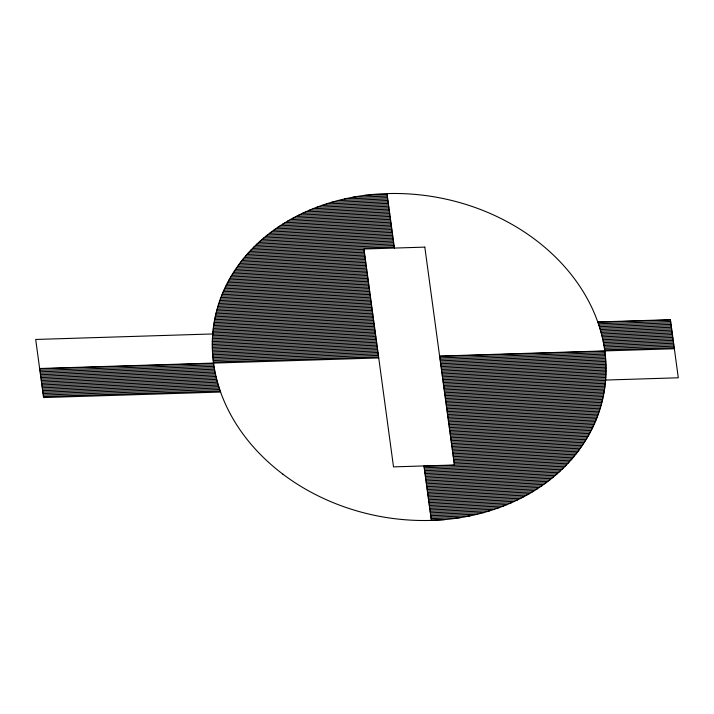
<?xml version="1.0" encoding="UTF-8"?>
<svg xmlns="http://www.w3.org/2000/svg" width="714" height="714" viewBox="0 0 714 714"><rect width="100%" height="100%" fill="white"/><g stroke="black" fill="none" stroke-linecap="round" stroke-linejoin="round"><path stroke-width="1.07" d="M364.711 195.377L387.149 194.681M353.046 197.207L387.345 196.136M344.612 198.92L387.541 197.591M337.704 200.598L387.738 199.036M331.733 202.24L387.943 200.491M326.432 203.865L388.139 201.946M321.621 205.471L388.336 203.401M317.212 207.069L388.532 204.847M313.116 208.658L388.728 206.301M309.287 210.237L388.925 207.756M305.69 211.808L389.121 209.202M302.299 213.37L389.317 210.657M299.077 214.932L389.514 212.112M296.015 216.485L389.71 213.566M293.088 218.029L389.906 215.012M290.295 219.573L390.103 216.467M287.617 221.117L390.299 217.922M285.047 222.661L390.496 219.376M282.574 224.196L390.701 220.822M280.191 225.722L390.897 222.277M277.898 227.257L391.093 223.732M275.684 228.783L391.29 225.187M273.542 230.31L391.486 226.633M271.472 231.827L391.683 228.087M269.473 233.353L391.879 229.542M267.536 234.87L392.075 230.997M265.653 236.388L392.272 232.443M263.832 237.905L392.468 233.897M262.065 239.413L392.664 235.352M260.342 240.93L392.861 236.798M258.673 242.439L393.057 238.253M257.058 243.947L393.262 239.708M255.487 245.455L393.459 241.162M253.952 246.964L393.655 242.608M252.47 248.463L393.851 244.063M251.025 249.971L394.048 245.518M249.614 251.471L394.244 246.973M248.249 252.97L364.006 249.373M246.919 254.47L364.202 250.819M245.625 255.969L364.399 252.274M244.358 257.468L364.595 253.729M243.135 258.968L364.8 255.175M241.939 260.467L364.997 256.629M240.779 261.958L365.193 258.084M239.654 263.448L365.389 259.539M238.547 264.948L365.586 260.985M237.476 266.438L365.782 262.44M236.441 267.928L365.979 263.894M235.424 269.419L366.175 265.349M234.442 270.909L366.371 266.795M233.478 272.391L366.568 268.25M232.55 273.881L366.764 269.705M231.639 275.372L366.96 271.159M230.765 276.853L367.157 272.605M229.908 278.344L367.362 274.06M229.078 279.826L367.558 275.515M228.266 281.307L367.755 276.961M227.489 282.789L367.951 278.415M226.722 284.27L368.147 279.87M225.99 285.752L368.344 281.325M225.276 287.233L368.54 282.771M224.58 288.715L368.736 284.226M223.91 290.196L368.933 285.68M223.259 291.678L369.129 287.135M222.625 293.151L369.325 288.581M222.018 294.632L369.522 290.036M221.438 296.105L369.718 291.49M220.867 297.586L369.923 292.945M220.323 299.059L370.12 294.391M219.796 300.532L370.316 295.846M219.287 302.004L370.512 297.301M218.796 303.486L370.709 298.755M218.323 304.958L370.905 300.201M217.877 306.431L371.101 301.656M217.449 307.904L371.298 303.111M217.029 309.367L371.494 304.557M216.637 310.84L371.691 306.011M216.262 312.313L371.887 307.466M215.905 313.785L372.083 308.921M215.557 315.249L372.28 310.367M215.235 316.721L372.476 311.822M214.932 318.185L372.681 313.276M214.637 319.658L372.878 314.731M214.37 321.121L373.074 316.177M214.12 322.585L373.27 317.632M213.879 324.058L373.467 319.087M213.656 325.522L373.663 320.541M213.45 326.985L373.859 321.987M213.272 328.449L374.056 323.442M213.093 329.913L374.252 324.897M212.942 331.376L374.448 326.343M212.808 332.84L374.645 327.797M212.71 333.947L35.7 339.462L43.581 397.555L220.59 392.04M597.743 321.96L670.419 319.693L678.3 377.786L605.624 380.053M212.683 334.304L374.841 329.252M597.868 322.309L670.464 320.05M212.576 335.767L375.037 330.707M598.368 323.754L670.66 321.496M212.486 337.222L375.243 332.153M598.85 325.191L670.865 322.951M212.415 338.686L375.439 333.608M599.314 326.637L671.062 324.406M212.361 340.15L375.635 335.062M599.769 328.083L671.258 325.852M212.317 341.604L375.832 336.517M600.206 329.529L671.455 327.307M212.29 343.068L376.028 337.963M600.626 330.975L671.651 328.761M212.281 344.523L376.224 339.418M601.027 332.421L671.847 330.216M212.29 345.978L376.421 340.873M601.411 333.866L672.044 331.662M212.317 347.441L376.617 342.327M601.786 335.312L672.24 333.117M212.353 348.896L376.813 343.773M602.143 336.758L672.436 334.571M212.406 350.351L377.01 345.228M602.482 338.204L672.633 336.026M212.477 351.815L377.206 346.683M602.803 339.659L672.829 337.472M212.558 353.269L377.403 348.137M603.116 341.105L673.025 338.927M212.656 354.724L377.599 349.583M603.41 342.55L673.222 340.382M212.772 356.179L377.795 351.038M603.687 344.005L673.418 341.836M212.906 357.634L378.001 352.493M603.955 345.451L673.623 343.282M213.049 359.088L378.197 353.939M604.196 346.906L673.82 344.737M213.209 360.534L378.393 355.393M604.428 348.361L674.016 346.192M213.388 361.989L378.59 356.848M604.651 349.806L674.212 347.647M39.636 368.504L378.741 357.946M439.601 356.054L674.364 348.744M39.689 368.861L213.584 363.444M439.646 356.402L604.847 351.261M39.886 370.316L213.789 364.899M439.842 357.857L605.035 352.716M40.082 371.762L214.013 366.344M440.038 359.312L605.204 354.171M40.279 373.217L214.254 367.799M440.243 360.766L605.356 355.617M40.475 374.671L214.512 369.254M440.44 362.212L605.499 357.071M40.671 376.117L214.78 370.7M440.636 363.667L605.624 358.526M40.868 377.572L215.066 372.146M440.833 365.122L605.731 359.981M41.064 379.027L215.369 373.601M441.029 366.568L605.82 361.436M41.26 380.482L215.682 375.046M441.225 368.022L605.9 362.899M41.466 381.928L216.021 376.492M441.422 369.477L605.963 364.354M41.662 383.382L216.369 377.947M441.618 370.932L606.007 365.809M41.858 384.837L216.735 379.393M441.814 372.378L606.034 367.264M42.055 386.292L217.11 380.839M442.011 373.833L606.052 368.727M42.251 387.738L217.502 382.285M442.207 375.287L606.052 370.182M42.447 389.192L217.913 383.73M442.403 376.742L606.034 371.646M42.644 390.647L218.341 385.176M442.6 378.188L605.999 373.101M42.84 392.102L218.787 386.622M442.805 379.643L605.954 374.564M43.036 393.548L219.243 388.059M443.001 381.097L605.883 376.019M43.233 395.003L219.716 389.505M443.198 382.552L605.802 377.483M43.429 396.457L220.207 390.951M443.394 383.998L605.713 378.947M443.59 385.453L605.597 380.41M443.787 386.908L605.463 381.874M443.983 388.354L605.32 383.338M444.179 389.808L605.16 384.801M444.376 391.263L604.981 386.265M444.572 392.718L604.785 387.729M444.768 394.164L604.571 389.192M444.965 395.618L604.347 390.656M445.161 397.073L604.098 392.12M445.357 398.528L603.839 393.592M445.563 399.974L603.562 395.056M445.759 401.429L603.259 396.529M445.955 402.883L602.946 397.993M446.152 404.338L602.616 399.465M446.348 405.784L602.268 400.929M446.545 407.239L601.902 402.401M446.741 408.694L601.509 403.874M446.937 410.148L601.108 405.347M447.134 411.594L600.688 406.819M447.33 413.049L600.242 408.283M447.526 414.504L599.787 409.756M447.723 415.95L599.305 411.237M447.919 417.404L598.805 412.71M448.124 418.859L598.287 414.182M448.321 420.314L597.752 415.655M448.517 421.76L597.199 417.137M448.713 423.215L596.618 418.609M448.91 424.669L596.02 420.091M449.106 426.124L595.405 421.563M449.302 427.57L594.771 423.045M449.499 429.025L594.11 424.527M449.695 430.48L593.423 425.999M449.891 431.934L592.718 427.481M450.088 433.38L591.995 428.962M450.284 434.835L591.246 430.444M450.48 436.29L590.478 431.925M450.677 437.736L589.684 433.416M450.882 439.19L588.863 434.897M451.078 440.645L588.015 436.379M451.275 442.1L587.149 437.869M451.471 443.546L586.256 439.351M451.667 445L585.337 440.841M451.864 446.455L584.391 442.323M452.06 447.91L583.418 443.813M452.257 449.356L582.428 445.304M452.453 450.811L581.401 446.794M452.649 452.265L580.339 448.285M452.846 453.72L579.259 449.784M453.042 455.166L578.144 451.275M453.238 456.621L577.001 452.765M453.444 458.076L575.823 454.265M453.64 459.53L574.609 455.755M453.836 460.976L573.369 457.255M454.033 462.431L572.092 458.754M454.229 463.886L570.781 460.253M423.991 466.287L569.433 461.753M424.187 467.732L568.041 463.252M424.384 469.187L566.621 464.76M424.58 470.642L565.149 466.26M424.776 472.097L563.649 467.768M424.982 473.543L562.096 469.276M425.178 474.997L560.499 470.785M425.374 476.452L558.857 472.293M425.571 477.907L557.17 473.801M425.767 479.353L555.43 475.319M425.963 480.808L553.627 476.836M426.16 482.262L551.779 478.344M426.356 483.708L549.869 479.87M426.553 485.163L547.906 481.388M426.749 486.618L545.862 482.905M426.945 488.073L543.765 484.431M427.142 489.518L541.587 485.957M427.338 490.973L539.338 487.483M427.543 492.428L536.999 489.019M427.74 493.883L534.572 490.554M427.936 495.329L532.055 492.089M428.132 496.783L529.431 493.633M428.329 498.238L526.7 495.177M428.525 499.693L523.844 496.721M428.721 501.139L520.854 498.274M428.918 502.594L517.721 499.827M429.114 504.048L514.419 501.389M429.31 505.494L510.929 502.959M429.507 506.949L507.226 504.53M429.703 508.404L503.272 506.11M429.899 509.858L499.032 507.708M430.105 511.304L494.436 509.305M430.301 512.759L489.402 510.921M430.497 514.214L483.806 512.554M430.694 515.669L477.425 514.214M430.89 517.114L469.883 515.901M431.086 518.569L460.253 517.659M431.283 520.024L444.51 519.614M387.006 193.601L394.396 248.07M423.946 465.93L431.336 520.399M424.821 247.124L363.962 249.016L393.512 466.876L454.381 464.984L424.821 247.124M282.878 474.167A198.081 162.06 11 0 0 603.125 397.189A198.081 162.06 11 0 0 341.506 199.643A198.081 162.06 11 0 0 282.878 474.167"/></g></svg>
